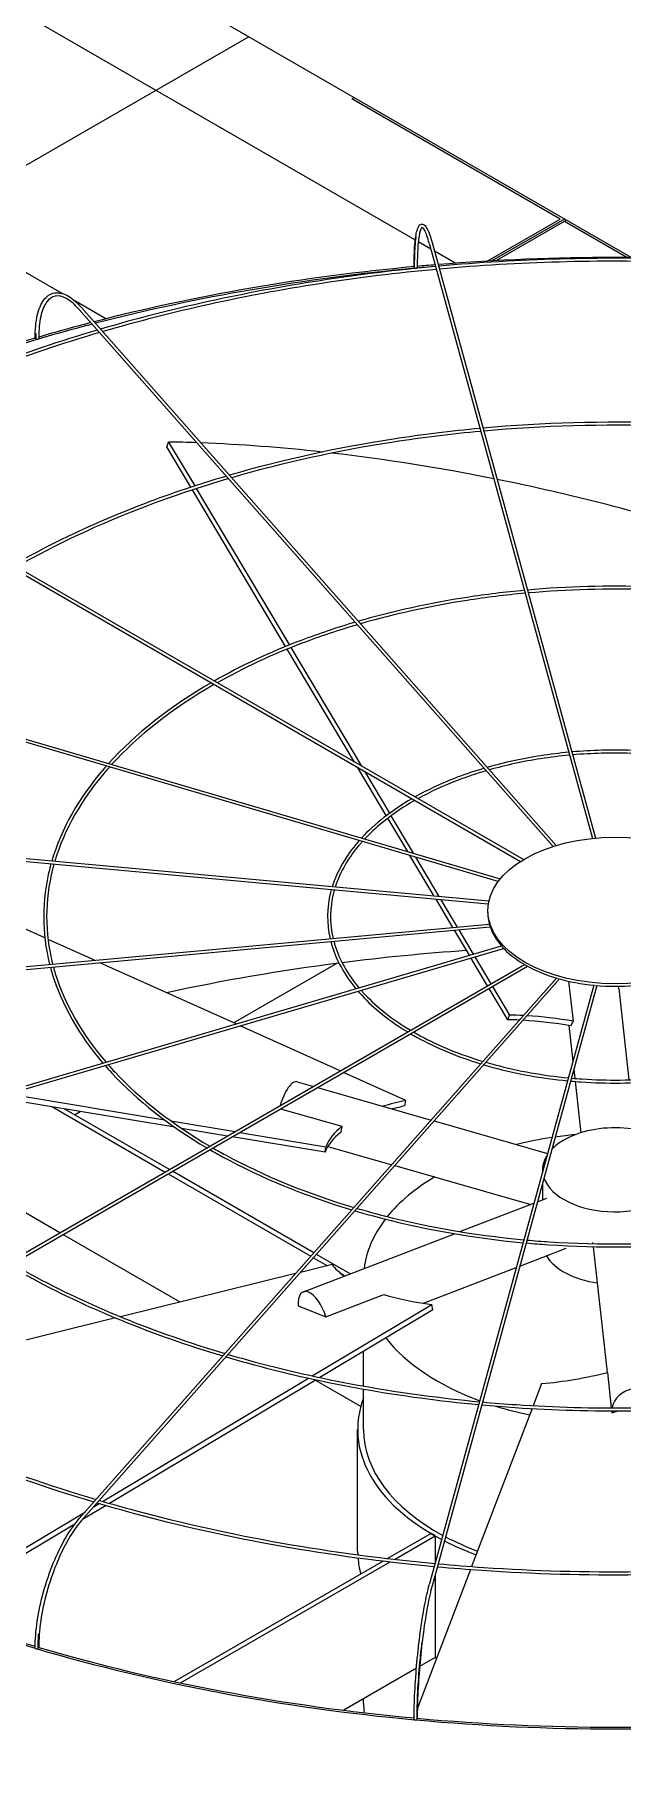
# Model space of a CAD drawing. Header units: millimetres. Extents: x -312439 to 477422, y -331570 to 212570.
# Drawn here: x 397367.5 to 397488.4, y 92030 to 92385.8 of the extents above; entities that cross this region are included whole.
import ezdxf

# ---------------------------------------------------------------- set-up
doc = ezdxf.new("R2010")
doc.units = ezdxf.units.MM

msp = doc.modelspace()

# ---------------------------------------------------------------- linework, layer by layer
at = {"color": 0, "linetype": 'Continuous', "lineweight": 0, "extrusion": (8.40036e-17, 0.816497, 0.57735)}
for p, q in [((397490.211, 92339.894), (397217.651, 92497.257)), ((397217.671, 92475.243), (397445.809, 92343.527)), ((397373.106, 92332.495), (397217.671, 92422.236)), ((397411.537, 92385.317), (396421.978, 91813.994)), ((397432.757, 92372.565), (397433.19, 92372.815)), ((397475.631, 92347.812), (397432.757, 92372.565)), ((397460.609, 92339.139), (397475.631, 92347.812)), ((397476.497, 92347.812), (397461.57, 92339.194)), ((397476.93, 92347.562), (397462.528, 92339.247)), ((397489.336, 92339.899), (397476.497, 92347.312)), ((397446.43, 92343.168), (397448.982, 92341.695)), ((397448.672, 92342.825), (397482.265, 92220.37)), ((397449.263, 92342.987), (397482.884, 92220.429)), ((397449.737, 92341.259), (397454.144, 92338.715)), ((397382.137, 92327.281), (397375.715, 92330.989)), ((397474.164, 92218.704), (397376.664, 92329.183)), ((397377.124, 92329.588), (397474.805, 92218.904)), ((397315.431, 92303.403), (397467.463, 92215.627)), ((397468.055, 92215.993), (397315.738, 92303.933)), ((397394.664, 92300.96), (397395.034, 92301.927)), ((397395.034, 92301.927), (397400.418, 92292.879)), ((397399.626, 92292.619), (397394.664, 92300.96)), ((397419.127, 92259.845), (397399.947, 92292.08)), ((397400.739, 92292.339), (397419.889, 92260.153)), ((397462.885, 92211.516), (397270.954, 92267.977)), ((397271.127, 92268.565), (397463.294, 92212.034)), ((397433.269, 92236.076), (397419.444, 92259.312)), ((397420.206, 92259.62), (397434.71, 92235.245)), ((397439.835, 92225.041), (397433.91, 92234.999)), ((397435.351, 92234.167), (397440.49, 92225.53)), ((397460.835, 92206.855), (397247.594, 92226.354)), ((397460.949, 92207.459), (397247.65, 92226.964)), ((397444.239, 92217.639), (397440.15, 92224.511)), ((397440.804, 92225.001), (397445.385, 92217.302)), ((397369.572, 92199.882), (397326.857, 92219.106)), ((397449.683, 92208.49), (397444.699, 92216.866)), ((397445.846, 92216.528), (397450.683, 92208.398)), ((397453.52, 92202.041), (397450.07, 92207.839)), ((397451.07, 92207.748), (397454.417, 92202.123)), ((397247.594, 92183.211), (397461.036, 92202.729)), ((397247.65, 92182.601), (397461.217, 92202.13)), ((397460.733, 92205.021), (397460.733, 92205.521)), ((397379.759, 92195.297), (397370.223, 92199.589)), ((397456.936, 92196.299), (397453.867, 92201.458)), ((397454.764, 92201.54), (397457.741, 92196.536)), ((397270.954, 92141.588), (397463.524, 92198.237)), ((397271.127, 92141), (397463.983, 92197.734)), ((397460.674, 92190.018), (397457.26, 92195.756)), ((397458.064, 92195.993), (397461.377, 92190.424)), ((397315.431, 92106.162), (397468.285, 92194.413)), ((397315.738, 92105.632), (397468.904, 92194.063)), ((397474.841, 92191.627), (397376.664, 92080.382)), ((397377.124, 92079.977), (397475.492, 92191.439)), ((397408.918, 92182.173), (397380.895, 92194.785)), ((397408.411, 92182.401), (397429.603, 92194.636)), ((397482.526, 92190.146), (397448.672, 92066.74)), ((397483.146, 92190.09), (397449.263, 92066.578)), ((397464.818, 92183.053), (397460.987, 92189.492)), ((397461.691, 92189.898), (397465.188, 92184.02)), ((397478.341, 92182.745), (397477.428, 92190.954)), ((397487.672, 92189.506), (397489.766, 92170.674)), ((397430.366, 92172.52), (397409.775, 92181.787)), ((397464.818, 92183.053), (397465.188, 92184.02)), ((397477.397, 92181.874), (397478.222, 92174.457)), ((397421.487, 92170.282), (397424.833, 92169.326)), ((397443.839, 92166.456), (397431.055, 92172.21)), ((397478.405, 92172.809), (397478.61, 92170.969)), ((397478.679, 92170.349), (397479.854, 92159.782)), ((397396.304, 92160.921), (397359.61, 92167.03)), ((397362.155, 92167.779), (397394.184, 92162.446)), ((397425.653, 92169.092), (397449.053, 92162.407)), ((397371.125, 92165.113), (397394.331, 92151.715)), ((397395.197, 92152.215), (397373.56, 92164.707)), ((397375.662, 92163.494), (397376.823, 92164.164)), ((397418.084, 92164.722), (397430.707, 92161.116)), ((397443.674, 92165.311), (397443.839, 92166.456)), ((397372.677, 92139.213), (397336.35, 92160.187)), ((397395.528, 92162.223), (397408.725, 92160.025)), ((397407.148, 92159.115), (397397.727, 92160.684)), ((397409.676, 92159.867), (397427.424, 92156.912)), ((397449.705, 92162.22), (397473.037, 92155.555)), ((397427.259, 92155.767), (397408.099, 92158.957)), ((397427.259, 92155.767), (397427.424, 92156.912)), ((397427.825, 92156.974), (397440.949, 92153.224)), ((397441.601, 92153.038), (397469.556, 92145.052)), ((397394.943, 92151.361), (397424.331, 92134.394)), ((397424.916, 92135.057), (397395.809, 92151.862)), ((397471.991, 92152.174), (397471.991, 92151.744)), ((397471.991, 92149.429), (397471.991, 92145.988)), ((397454.998, 92139.452), (397470.226, 92145.309)), ((397470.936, 92145.583), (397472.881, 92146.331)), ((397397.392, 92124.945), (397373.29, 92138.86)), ((397422.774, 92127.057), (397453.87, 92139.018)), ((397432.376, 92130.75), (397425.457, 92134.744)), ((397467.303, 92132.34), (397476.85, 92136.012)), ((397482.393, 92136.949), (397482.366, 92137.191)), ((397485.341, 92110.434), (397482.461, 92136.335)), ((397428.681, 92132.652), (397422.202, 92131.056)), ((397424.872, 92134.082), (397427.748, 92132.422)), ((397447.477, 92124.714), (397466.593, 92132.067)), ((397421.158, 92130.799), (397385.141, 92121.927)), ((397430.383, 92130.901), (397431.336, 92130.35)), ((397421.704, 92124.164), (397427.4, 92121.894)), ((397424.611, 92109.757), (397449.203, 92124.476)), ((397427.4, 92121.894), (397439.333, 92126.484)), ((397449.409, 92123.345), (397449.203, 92124.476)), ((397384.136, 92121.679), (397324.868, 92107.08)), ((397449.409, 92123.345), (397426.152, 92109.424)), ((397435.167, 92107.663), (397435.167, 92114.82)), ((397485.341, 92110.435), (397486.149, 92103.169)), ((397381.469, 92083.933), (397423.846, 92109.298)), ((397425.381, 92108.963), (397382.882, 92083.524)), ((397434.582, 92103.473), (397425.23, 92108.872)), ((397435.167, 92098.731), (397435.167, 92107.041)), ((397471.81, 92108.171), (397470.071, 92103.633)), ((397469.841, 92103.032), (397457.386, 92070.524)), ((397486.217, 92102.556), (397486.259, 92102.173)), ((397486.259, 92102.173), (397487.548, 92102.556)), ((397433.942, 92073.728), (397433.942, 92098.731)), ((397344.525, 92061.819), (397377.926, 92081.812)), ((397382.163, 92083.094), (397377.31, 92080.189)), ((397379.657, 92082.848), (397380.753, 92083.504)), ((397375.737, 92079.247), (397345.817, 92061.338)), ((397449.042, 92077.336), (397440.101, 92072.173)), ((397441.543, 92072.006), (397449.909, 92076.836)), ((397449.909, 92076.836), (397449.042, 92077.336)), ((397449.909, 92076.836), (397449.909, 92071.247)), ((397439.215, 92071.662), (397396.229, 92046.844)), ((397397.496, 92046.575), (397440.653, 92071.492)), ((397457.157, 92069.926), (397446.235, 92041.419)), ((397449.909, 92068.932), (397449.909, 92051.832)), ((397446.04, 92049.599), (397431.069, 92040.956)), ((397449.909, 92051.832), (397446.705, 92049.983)), ((397435.167, 92042.335), (397435.167, 92043.322)), ((397445.557, 92039.65), (397445.454, 92039.381))]:
    msp.add_line(p, q, dxfattribs=at)
at = {"color": 0, "linetype": 'Continuous', "lineweight": 0}
for centre, major_axis, ratio, start_param, end_param in [((397486.967, 92188.51), (-262.225, 0), 0.5773503, 4.8709744, 5.1337903), ((397486.967, 92188.51), (-261.613, 0), 0.5773503, 4.8702538, 5.1336735), ((397445.862, 92338.017), (0.306, 0), 0.5773503, 3.1415927, 3.7072911), ((397445.91, 92337.842), (0.306, 0.001), 0.5647458, 3.2969897, 4.867786), ((397445.91, 92337.842), (0.306, 0.001), 0.5647458, 4.867786, 6.2831853), ((397486.967, 92188.51), (-261.613, 0), 0.5773503, 4.8601846, 4.8693633), ((397486.967, 92188.51), (-262.225, 0), 0.5773503, 4.8542575, 4.8684283), ((397486.967, 92188.51), (-262.225, 0), 0.5773503, 4.5737285, 4.8518651), ((397486.967, 92188.51), (-262.225, 0), 0.5773503, 5.1849758, 5.420347), ((397486.967, 92188.51), (-261.613, 0), 0.5773503, 5.183912, 5.4201653), ((397367.881, 92323.388), (0.306, 0), 0.5773503, 3.1415927, 4.134446), ((397368.02, 92323.231), (0.306, 0.003), 0.5659728, 3.6079382, 5.1787345), ((397368.02, 92323.231), (0.306, 0.003), 0.5659728, 5.1787345, 6.2831853), ((397486.967, 92188.51), (-261.613, 0), 0.5773503, 5.1364588, 5.1836819), ((397486.967, 92188.51), (-262.225, 0), 0.5773503, 5.1365691, 5.1818933), ((397487.338, 92146.793), (-236.033, 90.421), 0.5343599, 5.2814302, 5.3074736), ((397487.338, 92146.793), (-236.033, 90.421), 0.5343599, 5.1688261, 5.2776752), ((397487.338, 92146.793), (-236.033, 90.421), 0.5343599, 5.0198116, 5.1604272), ((397487.338, 92146.793), (-236.033, 90.421), 0.5343599, 4.8289255, 5.0170065), ((397486.859, 92205.021), (-26.126, 0), 0.5773503, 0, 0.1535113), ((397486.859, 92205.021), (-26.126, 0), 0.5773503, 0.160648, 0.4676706), ((397486.967, 92047.27), (-261.613, 0), 0.5773503, 4.8296672, 4.9289778), ((397486.859, 92205.021), (-26.126, 0), 0.5773503, 0.4748072, 0.7818298), ((397486.967, 92047.27), (-261.613, 0), 0.5773503, 4.9315023, 5.0730373), ((397486.859, 92205.021), (-26.126, 0), 0.5773503, 0.7889665, 1.0959891), ((397486.859, 92205.021), (-26.126, 0), 0.5773503, 1.1031258, 1.4101484), ((397486.859, 92205.021), (-26.126, 0), 0.5773503, 1.417285, 1.7243076), ((397482.178, 92188.896), (-5.494, -0.611), 0.8148193, 3.1415927, 3.239858), ((397486.967, 92145.827), (-56.639, 21.698), 0.5343599, 5.2632147, 5.3074736), ((397487.338, 92146.793), (56.639, -21.698), 0.5343599, 2.113134, 2.1658809), ((397486.967, 92145.827), (-56.639, 21.698), 0.5343599, 5.0728277, 5.2488944), ((397487.338, 92146.793), (56.639, -21.698), 0.5343599, 1.92896, 2.0989228), ((397419.969, 92164.967), (1.518, 5.315), 0.3621096, 0, 1.5955332), ((397487.132, 92146.972), (-60.036, 8.629), 0.3284711, 5.5638228, 5.6832782), ((397486.967, 92145.827), (-60.036, 8.629), 0.3284711, 5.5638228, 5.6281345), ((397486.967, 92145.827), (-60.036, 8.629), 0.3284711, 5.9809914, 6.2156373), ((397487.132, 92146.972), (-60.036, 8.629), 0.3284711, 5.9787164, 6.2156373), ((397486.967, 92152.174), (-14.976, 0), 0.5773503, 3.6916997, 5.4977871), ((397486.967, 92129.862), (-51.8, 0), 0.5773503, 4.9668384, 5.1151413), ((397486.967, 92152.174), (-14.976, 0), 0.5773503, 5.4977871, 5.7722245), ((397486.967, 92129.862), (-51.8, 0), 0.5773503, 4.8725497, 4.9536635), ((397486.967, 92152.174), (-14.976, 0), 0.5773503, 5.9253681, 6.3268432), ((397486.967, 92129.862), (-51.8, 0), 0.5773503, 5.5125312, 5.8454489), ((397486.967, 92152.174), (-14.976, 0), 0.5773503, 0.1968015, 2.9056449), ((397486.967, 92129.862), (-51.8, 0), 0.5773503, 5.864801, 6.2160224), ((397486.761, 92146.958), (-59.674, -10.853), 0.3443205, 0.1772511, 0.3142745), ((397486.967, 92137.266), (-14.976, 0), 0.5773503, 0.3310244, 1.3226651), ((397424.758, 92121.898), (-1.984, 5.159), 0.4527097, 4.5393785, 7.2340672), ((397486.761, 92146.958), (-59.674, -10.853), 0.3443205, 0.5921448, 0.8290657), ((397486.967, 92129.862), (-51.8, 0), 0.5773503, 0.4237953, 1.0021877), ((397486.597, 92146.766), (-56.425, -22.248), 0.5660586, 1.0925617, 1.3294826), ((397491.756, 92102.757), (5.494, 0.611), 0.8148193, 0.440938, 2.9148909), ((397486.967, 92098.731), (-53.025, 0), 0.5773503, 6.0678252, 7.1147249), ((397486.967, 92129.862), (-51.8, 0), 0.5773503, 1.0153625, 1.0203014), ((397486.967, 92129.862), (-51.8, 0), 0.5773503, 1.0757224, 1.2236785), ((397491.756, 92102.757), (5.494, 0.611), 0.8148193, 3.0505707, 3.1356266), ((397486.967, 92098.731), (51.8, 0), 0.5773503, 3.1415927, 3.9574848), ((397486.967, 92188.51), (-262.225, 0), 0.5773503, 0.7858257, 1.0981183), ((397486.967, 92188.51), (-261.613, 0), 0.5773503, 0.7858227, 1.096892), ((397486.967, 92098.731), (-53.025, 0), 0.5773503, 0.8456372, 1.0001122), ((397486.967, 92098.731), (51.8, 0), 0.5773503, 3.9720631, 4.1329788), ((397486.967, 92073.728), (53.025, 0), 0.5773503, 3.1415927, 3.1671433), ((397486.967, 92073.728), (53.025, 0), 0.5773503, 3.1875095, 3.2970925), ((397367.881, 92053.756), (-0.306, 0), 0.5773503, 0, 3.1415927), ((397486.967, 92188.51), (-262.225, 0), 0.5773503, 1.0998851, 1.4125333), ((397368.02, 92053.914), (-0.306, -0.003), 0.5885883, 2.6652649, 3.1415927), ((397486.967, 92188.51), (-261.613, 0), 0.5773503, 1.1000981, 1.4118355), ((397486.967, 92073.728), (53.025, 0), 0.5773503, 3.9385413, 3.9453811), ((397486.967, 92047.77), (262.225, 0), 0.5773503, 3.1415927, 5.4977871), ((397486.967, 92042.335), (51.8, 0), 0.5773503, 3.1415927, 3.2048035), ((397445.862, 92039.128), (-0.306, 0), 0.5773503, 0, 3.1415927), ((397486.967, 92188.51), (-262.225, 0), 0.5773503, 1.4139544, 1.727034), ((397445.91, 92039.302), (-0.306, -0.001), 0.5898153, 2.9827557, 3.1415927), ((397486.967, 92188.51), (-261.613, 0), 0.5773503, 1.41439, 1.726367)]:
    msp.add_ellipse(centre, major_axis=major_axis, ratio=ratio, start_param=start_param, end_param=end_param, dxfattribs=at)
msp.add_ellipse((397486.859, 92205.521), major_axis=(26.126, 0), ratio=0.5773503, dxfattribs=at)
for points, knots in [([(397445.556, 92338.017), (397445.556, 92339.721), (397445.607, 92341.237), (397445.81, 92343.756), (397445.959, 92344.755), (397446.361, 92346.177), (397446.587, 92346.692), (397447.372, 92346.808), (397447.62, 92346.66), (397448.171, 92346.075), (397448.479, 92345.42), (397448.959, 92344.039), (397449.111, 92343.541), (397449.263, 92342.987)], [4.712389, 4.712389, 4.712389, 4.712389, 5.0265482, 5.0265482, 5.3407075, 5.3407075, 5.6548668, 5.6548668, 5.8236028, 5.8236028, 6.1377621, 6.1377621, 6.2831853, 6.2831853, 6.2831853, 6.2831853]), ([(397448.672, 92342.825), (397448.354, 92343.985), (397448.035, 92344.877), (397447.479, 92345.957), (397447.229, 92346.107), (397447.203, 92346.107), (397446.998, 92345.959), (397446.646, 92344.794), (397446.501, 92343.944), (397446.291, 92341.7), (397446.229, 92340.27), (397446.216, 92338.382), (397446.215, 92338.115), (397446.216, 92337.843)], [0, 0, 0, 0, 0.3152669, 0.3152669, 0.6094726, 0.6094726, 0.9267406, 0.9267406, 1.2208373, 1.2208373, 1.5356304, 1.5356304, 1.5863402, 1.5863402, 1.5863402, 1.5863402]), ([(397445.937, 92344.153), (397445.928, 92344.092), (397445.919, 92344.03), (397445.768, 92342.943), (397445.673, 92341.64), (397445.61, 92339.403), (397445.601, 92338.642), (397445.603, 92337.842)], [1.10131175, 1.10131175, 1.10131175, 1.10131175, 1.12076762, 1.12076762, 1.43803566, 1.43803566, 1.5863026, 1.5863026, 1.5863026, 1.5863026]), ([(397449.982, 92338.05), (397441.975, 92337.313), (397434.035, 92336.336), (397410.608, 92332.71), (397395.446, 92329.362), (397381.039, 92325.151)], [5.65586592, 5.65586592, 5.65586592, 5.65586592, 5.75969853, 5.75969853, 5.96646224, 5.96646224, 5.96646224, 5.96646224]), ([(397450.147, 92337.45), (397442.07, 92336.709), (397434.06, 92335.723), (397410.739, 92332.105), (397395.743, 92328.797), (397381.487, 92324.644)], [5.65539644, 5.65539644, 5.65539644, 5.65539644, 5.76029586, 5.76029586, 5.96514032, 5.96514032, 5.96514032, 5.96514032]), ([(397523.116, 92338.107), (397515.621, 92338.785), (397508.07, 92339.252), (397483.842, 92340.068), (397467.084, 92339.597), (397450.602, 92338.107)], [5.342386, 5.342386, 5.342386, 5.342386, 5.43953692, 5.43953692, 5.65318828, 5.65318828, 5.65318828, 5.65318828]), ([(397522.952, 92337.507), (397515.433, 92338.185), (397507.858, 92338.65), (397483.739, 92339.45), (397467.117, 92338.981), (397450.766, 92337.507)], [5.34285963, 5.34285963, 5.34285963, 5.34285963, 5.44045758, 5.44045758, 5.65271466, 5.65271466, 5.65271466, 5.65271466]), ([(397367.574, 92323.388), (397367.574, 92325.104), (397367.725, 92326.653), (397368.321, 92329.278), (397368.766, 92330.356), (397369.947, 92331.941), (397370.696, 92332.447), (397372.336, 92332.732), (397373.196, 92332.559), (397375.009, 92331.638), (397375.973, 92330.852), (397376.998, 92329.729), (397377.061, 92329.659), (397377.124, 92329.588)], [4.712389, 4.712389, 4.712389, 4.712389, 5.0265482, 5.0265482, 5.3407075, 5.3407075, 5.6548668, 5.6548668, 5.9484515, 5.9484515, 6.2626108, 6.2626108, 6.2831853, 6.2831853, 6.2831853, 6.2831853]), ([(397376.664, 92329.183), (397375.75, 92330.219), (397374.842, 92330.984), (397373.159, 92331.906), (397372.393, 92332.063), (397371.052, 92331.828), (397370.455, 92331.434), (397369.428, 92330.035), (397369.011, 92329.03), (397368.459, 92326.527), (397368.319, 92325.036), (397368.325, 92323.329), (397368.325, 92323.281), (397368.326, 92323.233)], [0, 0, 0, 0, 0.3146448, 0.3146448, 0.6289116, 0.6289116, 0.9461796, 0.9461796, 1.2634477, 1.2634477, 1.5772832, 1.5772832, 1.5863402, 1.5863402, 1.5863402, 1.5863402]), ([(397380.39, 92324.961), (397372.717, 92322.7), (397365.259, 92320.195), (397345.027, 92312.507), (397332.85, 92306.799), (397321.773, 92300.449)], [5.96956861, 5.96956861, 5.96956861, 5.96956861, 6.07987049, 6.07987049, 6.27966483, 6.27966483, 6.27966483, 6.27966483]), ([(397380.838, 92324.454), (397373.064, 92322.172), (397365.513, 92319.638), (397345.362, 92311.977), (397333.336, 92306.349), (397322.386, 92300.094)], [5.96825255, 5.96825255, 5.96825255, 5.96825255, 6.08012371, 6.08012371, 6.27780239, 6.27780239, 6.27780239, 6.27780239]), ([(397367.723, 92324.243), (397367.717, 92324.039), (397367.714, 92323.832), (397367.712, 92323.492), (397367.712, 92323.362), (397367.713, 92323.23)], [7.805980691, 7.805980691, 7.805980691, 7.805980691, 7.845140151, 7.845140151, 7.869416781, 7.869416781, 7.869416781, 7.869416781]), ([(397513.973, 92304.779), (397508.39, 92305.282), (397502.764, 92305.629), (397484.646, 92306.241), (397472.093, 92305.891), (397459.745, 92304.779)], [5.34296141, 5.34296141, 5.34296141, 5.34296141, 5.43938168, 5.43938168, 5.65261288, 5.65261288, 5.65261288, 5.65261288]), ([(397513.809, 92304.179), (397508.202, 92304.682), (397502.552, 92305.028), (397484.544, 92305.623), (397472.126, 92305.275), (397459.909, 92304.179)], [5.34359392, 5.34359392, 5.34359392, 5.34359392, 5.44060854, 5.44060854, 5.65198037, 5.65198037, 5.65198037, 5.65198037]), ([(397459.125, 92304.722), (397453.139, 92304.17), (397447.203, 92303.439), (397429.687, 92300.729), (397418.349, 92298.23), (397407.572, 92295.086)], [5.65618024, 5.65618024, 5.65618024, 5.65618024, 5.75959703, 5.75959703, 5.96555925, 5.96555925, 5.96555925, 5.96555925]), ([(397459.29, 92304.122), (397453.234, 92303.566), (397447.229, 92302.826), (397429.818, 92300.124), (397418.646, 92297.665), (397408.02, 92294.579)], [5.6555551, 5.6555551, 5.6555551, 5.6555551, 5.760393, 5.760393, 5.9637948, 5.9637948, 5.9637948, 5.9637948]), ([(397406.923, 92294.896), (397401.173, 92293.202), (397395.583, 92291.324), (397380.463, 92285.579), (397371.372, 92281.324), (397363.096, 92276.591)], [5.96969757, 5.96969757, 5.96969757, 5.96969757, 6.07982614, 6.07982614, 6.27841616, 6.27841616, 6.27841616, 6.27841616]), ([(397407.37, 92294.389), (397401.52, 92292.673), (397395.837, 92290.767), (397380.798, 92285.049), (397371.859, 92280.873), (397363.71, 92276.236)], [5.96794353, 5.96794353, 5.96794353, 5.96794353, 6.08016355, 6.08016355, 6.27592849, 6.27592849, 6.27592849, 6.27592849]), ([(397468.265, 92271.405), (397464.302, 92271.038), (397460.371, 92270.554), (397448.764, 92268.76), (397441.247, 92267.107), (397434.097, 92265.031)], [5.65683386, 5.65683386, 5.65683386, 5.65683386, 5.75939254, 5.75939254, 5.96383461, 5.96383461, 5.96383461, 5.96383461]), ([(397468.429, 92270.805), (397464.396, 92270.434), (397460.396, 92269.941), (397448.895, 92268.155), (397441.544, 92266.542), (397434.545, 92264.523)], [5.65589869, 5.65589869, 5.65589869, 5.65589869, 5.76058509, 5.76058509, 5.96118261, 5.96118261, 5.96118261, 5.96118261]), ([(397504.833, 92271.462), (397501.16, 92271.79), (397497.459, 92272.018), (397485.45, 92272.426), (397477.1, 92272.197), (397468.884, 92271.462)], [5.34408303, 5.34408303, 5.34408303, 5.34408303, 5.43906993, 5.43906993, 5.65149126, 5.65149126, 5.65149126, 5.65149126]), ([(397504.669, 92270.862), (397500.972, 92271.19), (397497.248, 92271.416), (397485.347, 92271.808), (397477.133, 92271.58), (397469.049, 92270.862)], [5.34503474, 5.34503474, 5.34503474, 5.34503474, 5.44090812, 5.44090812, 5.65053954, 5.65053954, 5.65053954, 5.65053954]), ([(397433.448, 92264.841), (397429.623, 92263.713), (397425.905, 92262.463), (397415.895, 92258.661), (397409.888, 92255.856), (397404.41, 92252.738)], [5.97003164, 5.97003164, 5.97003164, 5.97003164, 6.07973571, 6.07973571, 6.27604568, 6.27604568, 6.27604568, 6.27604568]), ([(397433.895, 92264.334), (397429.971, 92263.184), (397426.159, 92261.906), (397416.231, 92258.131), (397410.375, 92255.405), (397405.025, 92252.383)], [5.96740299, 5.96740299, 5.96740299, 5.96740299, 6.08024114, 6.08024114, 6.27230164, 6.27230164, 6.27230164, 6.27230164]), ([(397477.405, 92238.088), (397475.464, 92237.906), (397473.54, 92237.668), (397467.842, 92236.79), (397464.145, 92235.984), (397460.622, 92234.974)], [5.65878241, 5.65878241, 5.65878241, 5.65878241, 5.75876753, 5.75876753, 5.95869527, 5.95869527, 5.95869527, 5.95869527]), ([(397495.694, 92238.145), (397493.931, 92238.299), (397492.155, 92238.407), (397486.254, 92238.61), (397482.107, 92238.502), (397478.024, 92238.145)], [5.34742678, 5.34742678, 5.34742678, 5.34742678, 5.43812478, 5.43812478, 5.64814751, 5.64814751, 5.64814751, 5.64814751]), ([(397495.529, 92237.544), (397493.742, 92237.698), (397491.944, 92237.805), (397486.151, 92237.992), (397482.14, 92237.885), (397478.189, 92237.544)], [5.34934775, 5.34934775, 5.34934775, 5.34934775, 5.44178794, 5.44178794, 5.64622654, 5.64622654, 5.64622654, 5.64622654]), ([(397382.218, 92235.246), (397382.093, 92235.105), (397381.969, 92234.963), (397376.621, 92228.808), (397372.947, 92222.335), (397370.992, 92215.685)], [0.31344956, 0.31344956, 0.31344956, 0.31344956, 0.32044212, 0.32044212, 0.61727915, 0.61727915, 0.61727915, 0.61727915]), ([(397382.868, 92235.055), (397382.695, 92234.862), (397382.524, 92234.668), (397377.185, 92228.536), (397373.555, 92222.162), (397371.614, 92215.628)], [0.30986952, 0.30986952, 0.30986952, 0.30986952, 0.31955549, 0.31955549, 0.6155298, 0.6155298, 0.6155298, 0.6155298]), ([(397459.973, 92234.785), (397458.074, 92234.224), (397456.228, 92233.603), (397451.327, 92231.743), (397448.404, 92230.388), (397445.725, 92228.885)], [5.97102709, 5.97102709, 5.97102709, 5.97102709, 6.0794509, 6.0794509, 6.26898955, 6.26898955, 6.26898955, 6.26898955]), ([(397460.42, 92234.278), (397458.421, 92233.695), (397456.481, 92233.046), (397451.663, 92231.213), (397448.892, 92229.937), (397446.343, 92228.528)], [5.96578422, 5.96578422, 5.96578422, 5.96578422, 6.08045705, 6.08045705, 6.26142742, 6.26142742, 6.26142742, 6.26142742]), ([(397477.569, 92237.489), (397475.559, 92237.302), (397473.565, 92237.055), (397467.973, 92236.185), (397464.442, 92235.419), (397461.071, 92234.465)], [5.65692719, 5.65692719, 5.65692719, 5.65692719, 5.76114351, 5.76114351, 5.95335964, 5.95335964, 5.95335964, 5.95335964]), ([(397434.276, 92219.932), (397434.203, 92219.849), (397434.13, 92219.767), (397431.527, 92216.767), (397429.716, 92213.633), (397428.705, 92210.408)], [0.31275087, 0.31275087, 0.31275087, 0.31275087, 0.32087906, 0.32087906, 0.60646372, 0.60646372, 0.60646372, 0.60646372]), ([(397434.926, 92219.741), (397434.805, 92219.606), (397434.685, 92219.471), (397432.092, 92216.496), (397430.325, 92213.461), (397429.329, 92210.351)], [0.30556743, 0.30556743, 0.30556743, 0.30556743, 0.31911145, 0.31911145, 0.60263629, 0.60263629, 0.60263629, 0.60263629]), ([(397370.82, 92215.086), (397370.731, 92214.764), (397370.645, 92214.442), (397368.92, 92207.613), (397368.917, 92200.962), (397370.557, 92194.455)], [0.62618978, 0.62618978, 0.62618978, 0.62618978, 0.64052907, 0.64052907, 0.92987427, 0.92987427, 0.92987427, 0.92987427]), ([(397371.44, 92215.029), (397371.348, 92214.7), (397371.26, 92214.371), (397369.53, 92207.575), (397369.529, 92200.977), (397371.175, 92194.512)], [0.62457061, 0.62457061, 0.62457061, 0.62457061, 0.6394598, 0.6394598, 0.93127617, 0.93127617, 0.93127617, 0.93127617]), ([(397428.527, 92209.809), (397428.473, 92209.617), (397428.422, 92209.425), (397427.582, 92206.091), (397427.548, 92202.88), (397428.273, 92199.733)], [0.62410482, 0.62410482, 0.62410482, 0.62410482, 0.64104385, 0.64104385, 0.91753144, 0.91753144, 0.91753144, 0.91753144]), ([(397429.148, 92209.752), (397429.09, 92209.553), (397429.036, 92209.353), (397428.193, 92206.053), (397428.16, 92202.894), (397428.888, 92199.789)], [0.62079185, 0.62079185, 0.62079185, 0.62079185, 0.63891194, 0.63891194, 0.91997787, 0.91997787, 0.91997787, 0.91997787]), ([(397428.421, 92199.131), (397428.49, 92198.867), (397428.564, 92198.603), (397429.579, 92195.252), (397431.247, 92192.244), (397433.58, 92189.428)], [0.93516687, 0.93516687, 0.93516687, 0.93516687, 0.95843835, 0.95843835, 1.2316048, 1.2316048, 1.2316048, 1.2316048]), ([(397429.039, 92199.188), (397429.108, 92198.93), (397429.182, 92198.672), (397430.198, 92195.376), (397431.87, 92192.406), (397434.221, 92189.617)], [0.93813971, 0.93813971, 0.93813971, 0.93813971, 0.96156851, 0.96156851, 1.23828559, 1.23828559, 1.23828559, 1.23828559]), ([(397370.713, 92193.854), (397370.836, 92193.395), (397370.967, 92192.937), (397373.045, 92186.106), (397376.564, 92179.901), (397381.514, 92174.112)], [0.93878416, 0.93878416, 0.93878416, 0.93878416, 0.9592157, 0.9592157, 1.24402203, 1.24402203, 1.24402203, 1.24402203]), ([(397371.332, 92193.911), (397371.455, 92193.458), (397371.585, 92193.006), (397373.665, 92186.232), (397377.188, 92180.064), (397382.158, 92174.302)], [0.94031776, 0.94031776, 0.94031776, 0.94031776, 0.96078603, 0.96078603, 1.24747633, 1.24747633, 1.24747633, 1.24747633]), ([(397434.012, 92188.917), (397434.259, 92188.632), (397434.512, 92188.349), (397437.318, 92185.317), (397440.513, 92182.774), (397444.238, 92180.529)], [1.24820371, 1.24820371, 1.24820371, 1.24820371, 1.27608724, 1.27608724, 1.54927756, 1.54927756, 1.54927756, 1.54927756]), ([(397434.659, 92189.108), (397434.912, 92188.82), (397435.172, 92188.535), (397437.97, 92185.568), (397441.144, 92183.078), (397444.845, 92180.879)], [1.2552022, 1.2552022, 1.2552022, 1.2552022, 1.28394226, 1.28394226, 1.55644282, 1.55644282, 1.55644282, 1.55644282]), ([(397477.841, 92181.8), (397477.946, 92182.074), (397478.086, 92182.352), (397478.286, 92182.664), (397478.313, 92182.704), (397478.341, 92182.745)], [0, 0, 0, 0, 1.7008868, 1.7008868, 1.9577529, 1.9577529, 1.9577529, 1.9577529]), ([(397444.841, 92180.17), (397445.291, 92179.907), (397445.747, 92179.648), (397450.111, 92177.255), (397454.516, 92175.427), (397459.263, 92173.976)], [1.5639266, 1.5639266, 1.5639266, 1.5639266, 1.59638594, 1.59638594, 1.86940636, 1.86940636, 1.86940636, 1.86940636]), ([(397445.453, 92180.523), (397445.899, 92180.266), (397446.352, 92180.013), (397450.668, 92177.679), (397455.02, 92175.896), (397459.709, 92174.481)], [1.5712561, 1.5712561, 1.5712561, 1.5712561, 1.60358263, 1.60358263, 1.87454698, 1.87454698, 1.87454698, 1.87454698]), ([(397382.601, 92173.793), (397383.061, 92173.272), (397383.532, 92172.754), (397389.235, 92166.678), (397395.825, 92161.538), (397403.529, 92157.026)], [1.2559207, 1.2559207, 1.2559207, 1.2559207, 1.28197401, 1.28197401, 1.56361702, 1.56361702, 1.56361702, 1.56361702]), ([(397459.909, 92173.782), (397460.53, 92173.598), (397461.158, 92173.42), (397466.656, 92171.929), (397471.834, 92170.997), (397477.133, 92170.486)], [1.88173801, 1.88173801, 1.88173801, 1.88173801, 1.91726722, 1.91726722, 2.19052772, 2.19052772, 2.19052772, 2.19052772]), ([(397460.356, 92174.289), (397460.978, 92174.107), (397461.606, 92173.931), (397467.018, 92172.485), (397472.099, 92171.581), (397477.297, 92171.085)], [1.88697171, 1.88697171, 1.88697171, 1.88697171, 1.922693, 1.922693, 2.19235404, 2.19235404, 2.19235404, 2.19235404]), ([(397381.954, 92173.603), (397382.407, 92173.084), (397382.872, 92172.568), (397388.582, 92166.427), (397395.193, 92161.233), (397402.92, 92156.674)], [1.2523872, 1.2523872, 1.2523872, 1.2523872, 1.27803342, 1.27803342, 1.55997281, 1.55997281, 1.55997281, 1.55997281]), ([(397477.752, 92170.428), (397478.468, 92170.363), (397479.186, 92170.306), (397485.239, 92169.891), (397490.659, 92169.949), (397495.966, 92170.428)], [2.20116261, 2.20116261, 2.20116261, 2.20116261, 2.23802396, 2.23802396, 2.51122637, 2.51122637, 2.51122637, 2.51122637]), ([(397477.917, 92171.028), (397478.667, 92170.961), (397479.421, 92170.903), (397485.366, 92170.509), (397490.638, 92170.568), (397495.801, 92171.028)], [2.2030547, 2.2030547, 2.2030547, 2.2030547, 2.24193573, 2.24193573, 2.50933428, 2.50933428, 2.50933428, 2.50933428]), ([(397430.707, 92161.116), (397430.695, 92161.062), (397430.684, 92161.009), (397430.601, 92160.603), (397430.542, 92160.258), (397430.495, 92159.934)], [52.4705624, 52.4705624, 52.4705624, 52.4705624, 52.7274285, 52.7274285, 54.4283153, 54.4283153, 54.4283153, 54.4283153]), ([(397403.528, 92156.318), (397404.38, 92155.823), (397405.245, 92155.335), (397414.059, 92150.517), (397423.045, 92146.825), (397432.737, 92143.919)], [1.56734097, 1.56734097, 1.56734097, 1.56734097, 1.5981909, 1.5981909, 1.87714164, 1.87714164, 1.87714164, 1.87714164]), ([(397404.14, 92156.671), (397404.988, 92156.182), (397405.849, 92155.7), (397414.616, 92150.942), (397423.55, 92147.295), (397433.183, 92144.425)], [1.57102631, 1.57102631, 1.57102631, 1.57102631, 1.60180119, 1.60180119, 1.87974458, 1.87974458, 1.87974458, 1.87974458]), ([(397433.384, 92143.726), (397434.614, 92143.363), (397435.855, 92143.012), (397446.899, 92140.029), (397457.325, 92138.171), (397467.993, 92137.168)], [1.88333864, 1.88333864, 1.88333864, 1.88333864, 1.91863403, 1.91863403, 2.19480098, 2.19480098, 2.19480098, 2.19480098]), ([(397433.831, 92144.233), (397435.062, 92143.872), (397436.303, 92143.524), (397447.261, 92140.585), (397457.59, 92138.756), (397468.157, 92137.768)], [1.88596498, 1.88596498, 1.88596498, 1.88596498, 1.92135596, 1.92135596, 2.19572889, 2.19572889, 2.19572889, 2.19572889]), ([(397468.612, 92137.111), (397470.115, 92136.975), (397471.622, 92136.855), (397483.753, 92136.03), (397494.543, 92136.152), (397505.106, 92137.111)], [2.20014358, 2.20014358, 2.20014358, 2.20014358, 2.23901367, 2.23901367, 2.5122454, 2.5122454, 2.5122454, 2.5122454]), ([(397468.777, 92137.711), (397470.314, 92137.572), (397471.857, 92137.451), (397483.88, 92136.648), (397494.521, 92136.77), (397504.941, 92137.711)], [2.20108803, 2.20108803, 2.20108803, 2.20108803, 2.24097619, 2.24097619, 2.51130095, 2.51130095, 2.51130095, 2.51130095]), ([(397362.214, 92132.465), (397363.469, 92131.738), (397364.742, 92131.022), (397378.007, 92123.78), (397391.576, 92118.224), (397406.212, 92113.863)], [1.56848817, 1.56848817, 1.56848817, 1.56848817, 1.5987935, 1.5987935, 1.87973748, 1.87973748, 1.87973748, 1.87973748]), ([(397362.827, 92132.819), (397364.077, 92132.097), (397365.346, 92131.386), (397378.564, 92124.205), (397392.081, 92118.694), (397406.658, 92114.369)], [1.57094967, 1.57094967, 1.57094967, 1.57094967, 1.60120298, 1.60120298, 1.88148008, 1.88148008, 1.88148008, 1.88148008]), ([(397406.859, 92113.671), (397408.697, 92113.129), (397410.552, 92112.605), (397427.142, 92108.13), (397442.817, 92105.345), (397458.853, 92103.851)], [1.8838758, 1.8838758, 1.8838758, 1.8838758, 1.91908947, 1.91908947, 2.1962344, 2.1962344, 2.1962344, 2.1962344]), ([(397407.306, 92114.178), (397409.145, 92113.638), (397411, 92113.116), (397427.503, 92108.686), (397443.082, 92105.93), (397459.017, 92104.451)], [1.88562881, 1.88562881, 1.88562881, 1.88562881, 1.92090607, 1.92090607, 2.19685631, 2.19685631, 2.19685631, 2.19685631]), ([(397320.911, 92108.619), (397322.564, 92107.661), (397324.242, 92106.718), (397341.957, 92097.053), (397360.111, 92089.632), (397379.695, 92083.816)], [1.56912341, 1.56912341, 1.56912341, 1.56912341, 1.59909496, 1.59909496, 1.88107719, 1.88107719, 1.88107719, 1.88107719]), ([(397321.523, 92108.972), (397323.173, 92108.02), (397324.847, 92107.083), (397342.514, 92097.479), (397360.617, 92090.103), (397380.142, 92084.322)], [1.57097144, 1.57097144, 1.57097144, 1.57097144, 1.60090305, 1.60090305, 1.88238695, 1.88238695, 1.88238695, 1.88238695]), ([(397459.472, 92103.794), (397461.762, 92103.586), (397464.058, 92103.404), (397482.265, 92102.17), (397498.426, 92102.354), (397514.245, 92103.794)], [2.19980176, 2.19980176, 2.19980176, 2.19980176, 2.23934285, 2.23934285, 2.51258722, 2.51258722, 2.51258722, 2.51258722]), ([(397459.637, 92104.394), (397461.961, 92104.184), (397464.292, 92104), (397482.392, 92102.787), (397498.404, 92102.973), (397514.081, 92104.394)], [2.20043103, 2.20043103, 2.20043103, 2.20043103, 2.24065263, 2.24065263, 2.51195795, 2.51195795, 2.51195795, 2.51195795]), ([(397380.342, 92083.625), (397382.786, 92082.904), (397385.252, 92082.209), (397407.385, 92076.241), (397428.31, 92072.53), (397449.716, 92070.546)], [1.88418355, 1.88418355, 1.88418355, 1.88418355, 1.91931715, 1.91931715, 2.19696607, 2.19696607, 2.19696607, 2.19696607]), ([(397380.79, 92084.131), (397383.234, 92083.413), (397385.7, 92082.72), (397407.747, 92076.797), (397428.575, 92073.115), (397449.881, 92071.145)], [1.88549918, 1.88549918, 1.88549918, 1.88549918, 1.92068034, 1.92068034, 2.19743376, 2.19743376, 2.19743376, 2.19743376]), ([(397367.574, 92053.756), (397367.574, 92055.472), (397367.725, 92057.353), (397368.313, 92061.269), (397368.749, 92063.303), (397369.865, 92067.33), (397370.544, 92069.322), (397372.081, 92073.072), (397372.938, 92074.829), (397374.75, 92077.94), (397375.704, 92079.294), (397376.664, 92080.382)], [4.712389, 4.712389, 4.712389, 4.712389, 5.0265482, 5.0265482, 5.3407075, 5.3407075, 5.6548668, 5.6548668, 5.969026, 5.969026, 6.2831853, 6.2831853, 6.2831853, 6.2831853]), ([(397377.124, 92079.977), (397376.209, 92078.941), (397375.289, 92077.637), (397373.528, 92074.611), (397372.688, 92072.886), (397371.183, 92069.2), (397370.518, 92067.239), (397369.431, 92063.279), (397369.009, 92061.281), (397368.45, 92057.449), (397368.314, 92055.616), (397368.326, 92053.945), (397368.326, 92053.931), (397368.326, 92053.917)], [0, 0, 0, 0, 0.3146448, 0.3146448, 0.6317673, 0.6317673, 0.9490354, 0.9490354, 1.2663034, 1.2663034, 1.5835715, 1.5835715, 1.5863402, 1.5863402, 1.5863402, 1.5863402]), ([(397450.336, 92070.489), (397453.41, 92070.208), (397456.495, 92069.964), (397480.777, 92068.32), (397502.307, 92068.568), (397523.382, 92070.489)], [2.19964371, 2.19964371, 2.19964371, 2.19964371, 2.23950729, 2.23950729, 2.51274527, 2.51274527, 2.51274527, 2.51274527]), ([(397450.5, 92071.089), (397453.61, 92070.806), (397456.729, 92070.56), (397480.904, 92068.938), (397502.285, 92069.187), (397523.218, 92071.089)], [2.20011555, 2.20011555, 2.20011555, 2.20011555, 2.24049017, 2.24049017, 2.51227343, 2.51227343, 2.51227343, 2.51227343]), ([(397445.556, 92039.128), (397445.556, 92040.831), (397445.607, 92042.721), (397445.809, 92046.692), (397445.958, 92048.772), (397446.342, 92052.92), (397446.575, 92054.988), (397447.102, 92058.911), (397447.396, 92060.765), (397448.017, 92064.082), (397448.344, 92065.543), (397448.672, 92066.74)], [4.712389, 4.712389, 4.712389, 4.712389, 5.0265482, 5.0265482, 5.3407075, 5.3407075, 5.6548668, 5.6548668, 5.969026, 5.969026, 6.2831853, 6.2831853, 6.2831853, 6.2831853]), ([(397449.263, 92066.578), (397448.945, 92065.418), (397448.625, 92063.987), (397448.014, 92060.722), (397447.723, 92058.884), (397447.203, 92054.996), (397446.973, 92052.945), (397446.597, 92048.835), (397446.452, 92046.777), (397446.259, 92042.859), (397446.211, 92041), (397446.216, 92039.324), (397446.216, 92039.314), (397446.216, 92039.303)], [0, 0, 0, 0, 0.3152669, 0.3152669, 0.6325349, 0.6325349, 0.949803, 0.949803, 1.267071, 1.267071, 1.584339, 1.584339, 1.5863402, 1.5863402, 1.5863402, 1.5863402]), ([(397446.168, 92039.128), (397446.168, 92040.819), (397446.219, 92042.699), (397446.42, 92046.652), (397446.569, 92048.724), (397446.884, 92052.139), (397447.027, 92053.486), (397447.184, 92054.801)], [4.71238898, 4.71238898, 4.71238898, 4.71238898, 5.02654825, 5.02654825, 5.34070751, 5.34070751, 5.54584713, 5.54584713, 5.54584713, 5.54584713])]:
    msp.add_open_spline(points, degree=3, knots=knots, dxfattribs=at)
for points in [[(397403.795, 92252.386), (397395.351, 92247.508), (397388.199, 92241.879), (397382.67, 92235.752)], [(397404.408, 92252.032), (397404.312, 92251.977), (397404.216, 92251.922), (397404.121, 92251.866)], [(397404.121, 92251.866), (397395.815, 92247.071), (397388.778, 92241.551), (397383.322, 92235.56)], [(397445.109, 92228.533), (397440.99, 92226.153), (397437.48, 92223.417), (397434.732, 92220.436)], [(397445.434, 92228.014), (397441.455, 92225.717), (397438.061, 92223.089), (397435.388, 92220.243)], [(397445.722, 92228.179), (397445.626, 92228.124), (397445.53, 92228.069), (397445.434, 92228.014)], [(397368.187, 92053.756), (397368.187, 92054.697), (397368.233, 92055.691), (397368.325, 92056.723)]]:
    msp.add_open_spline(points, degree=3, dxfattribs=at)

doc.saveas('drawing.dxf')
